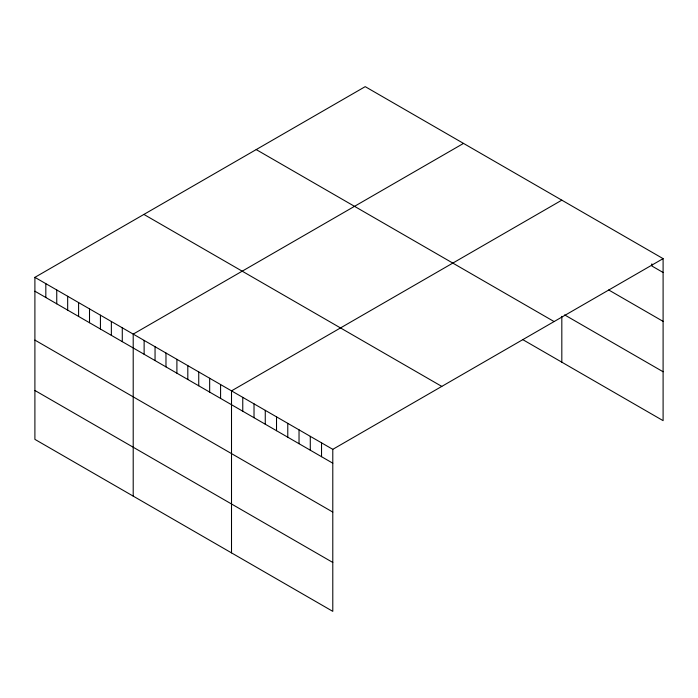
<?xml version="1.0" encoding="UTF-8"?>
<svg xmlns="http://www.w3.org/2000/svg" width="698" height="698" viewBox="0 0 698 698"><rect width="100%" height="100%" fill="white"/><g stroke="black" fill="none" stroke-linecap="round" stroke-linejoin="round"><path stroke-width="1.05" d="M34.9 277.35L332.789 449.338L332.789 611.352L34.9 439.365L34.9 277.35L365.211 86.648L663.1 258.635L663.1 420.65L522.68 339.577M463.516 143.404L133.205 334.106L133.205 496.121M561.82 200.16L231.509 390.863L231.509 552.877M332.789 449.338L663.1 258.635M663.1 272.49L651.845 265.99L651.845 263.861M608.708 289.975L663.1 321.377M564.63 314.903L663.1 371.755M256.21 149.581L554.099 321.569M143.901 214.426L441.79 386.404M34.9 291.206L332.789 463.193M34.9 340.092L332.789 512.079M34.9 390.47L332.789 562.457M561.82 316.334L561.82 362.175M321.534 442.846L321.534 456.693M310.287 436.346L310.287 450.193M299.032 429.846L299.032 443.701M287.777 423.354L287.777 437.201M276.521 416.854L276.521 430.701M265.266 410.354L265.266 424.209M254.02 403.863L254.02 417.709M242.764 397.363L242.764 411.209M220.585 384.554L220.585 398.41M209.662 378.255L209.662 392.101M198.738 371.947L198.738 385.793M187.814 365.639L187.814 379.485M176.899 359.33L176.899 373.186M165.976 353.031L165.976 366.878M155.052 346.723L155.052 360.569M144.128 340.415L144.128 354.261M122.281 327.798L122.281 341.654M111.357 321.499L111.357 335.345M100.433 315.191L100.433 329.037M89.51 308.882L89.51 322.738M78.595 302.574L78.595 316.43M67.671 296.275L67.671 310.121M56.747 289.967L56.747 303.813M45.824 283.658L45.824 297.505"/></g></svg>
